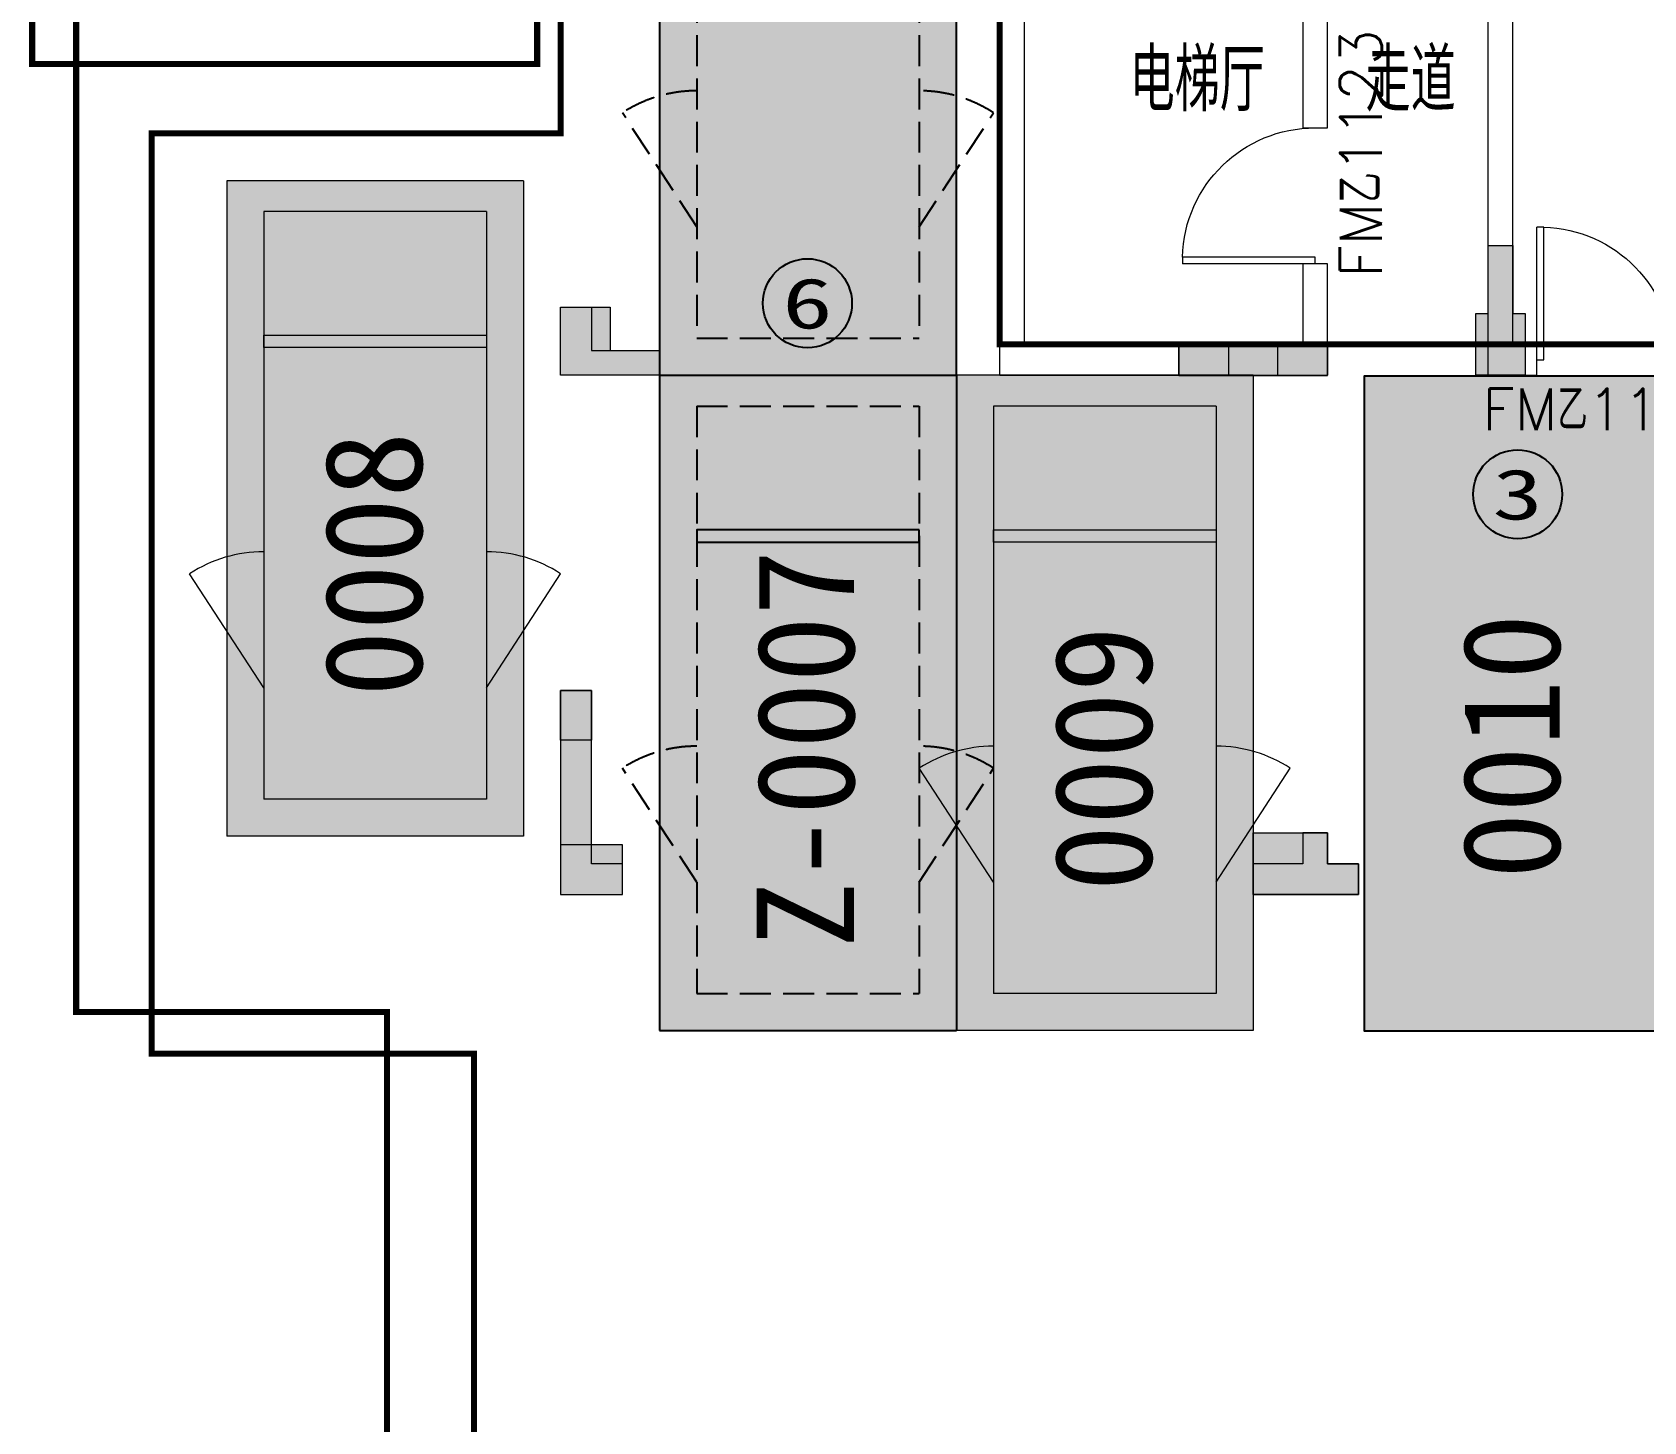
# Model space of a CAD drawing. Extents: x -264757 to 1033689, y 4049843 to 4347093.
# Drawn here: x -52861 to -39831, y 4298849 to 4310086 of the extents above; entities that cross this region are included whole.
import ezdxf
from ezdxf.enums import TextEntityAlignment as Align

# ---------------------------------------------------------------- set-up
doc = ezdxf.new("R2010")
doc.units = 0
doc.header["$LTSCALE"] = 1000
doc.header["$MEASUREMENT"] = 0
doc.linetypes.add('AX-01DK-PB01$1$A-001-车位参照B1$0$A-001-车位参照B1$0$A-001-车位参照B1$0$A-H4-001-基本图形$0$A-001-车位B1$0$DASH', pattern=[0.35, 0.25, -0.1])
doc.linetypes.add('DASH', pattern=[0.35, 0.25, -0.1])
doc.layers.add('AX-01DK-PB01$0$AX-001DK-01-PB01-02$0$A-3-WinF(Text)', color=8, linetype='Continuous', plot=False)
for name, color, linetype in [('不利因素3-紧邻房间出入口', 7, 'Continuous'), ('不利因素6-双面靠墙', 7, 'Continuous'), ('不可售车位', 255, 'Continuous'), ('子母车位', 7, 'Continuous'), ('普通车位', 7, 'Continuous')]:
    doc.layers.add(name, color=color, linetype=linetype)
doc.layers.add('无关图层', color=8, linetype='Continuous', lineweight=0)
doc.layers.add('车位归属楼栋范围线', color=7, linetype='Continuous', true_color=0x19e6c7)
doc.styles.add('AX-01DK-PB01$0$AX-001DK-01-PB01-02$0$_TCH_WINDOW', font='SIMPLEX', dxfattribs={"bigfont": 'GBCBIG'})
doc.styles.add('AX-01DK-PB01$0$Standard', font='gbenor.shx', dxfattribs={"bigfont": 'gbcbig.shx'})
doc.styles.add('AX-ACK-BIANH1$0$黑体', font='simhei.ttf')
doc.styles.add('SX-ACK-PB01-WNC-ALL$0$黑体', font='simhei.ttf')

# ---------------------------------------------------------------- blocks, each defined once
blk = doc.blocks.new('SX-ACK-PB01-WNC-ALL$0$20200722.21182536')
at = {"layer": '不利因素3-紧邻房间出入口', "true_color": 0xe4d218}
h = blk.add_hatch(color=52, dxfattribs=at)
h.dxf.hatch_style = 1
edge = h.paths.add_edge_path()
edge.add_arc((360, 360), 360, 0, 360)
at = {"layer": '不利因素3-紧邻房间出入口'}
blk.add_circle((360, 360), 360, dxfattribs=at)
at = {"layer": '不利因素3-紧邻房间出入口', "style": 'SX-ACK-PB01-WNC-ALL$0$黑体', "width": 1.390625}
blk.add_text('3', height=407, dxfattribs=at).set_placement((156, 156), (564, 156), align=Align.FIT)
blk = doc.blocks.new('SX-ACK-PB01-WNC-ALL$0$20200722.21183455')
at = {"layer": '不利因素6-双面靠墙', "true_color": 0xf2b47b}
h = blk.add_hatch(color=31, dxfattribs=at)
h.dxf.hatch_style = 1
edge = h.paths.add_edge_path()
edge.add_arc((360, 360), 360, 0, 360)
at = {"layer": '不利因素6-双面靠墙'}
blk.add_circle((360, 360), 360, dxfattribs=at)
at = {"layer": '不利因素6-双面靠墙', "style": 'SX-ACK-PB01-WNC-ALL$0$黑体', "width": 1.390625}
blk.add_text('6', height=407, dxfattribs=at).set_placement((156, 156), (564, 156), align=Align.FIT)
blk = doc.blocks.new('销控车位')
at = {"layer": '不可售车位', "true_color": 0x757b8a}
h = blk.add_hatch(color=8, dxfattribs=at)
h.dxf.hatch_style = 1
h.paths.add_polyline_path([(2400, 0), (2400, -5300), (0, -5300), (0, 0)])
at = {"layer": '不可售车位', "color": 8, "true_color": 0x757b8a}
blk.add_lwpolyline([(2400, 0), (2400, -5300), (0, -5300), (0, 0)], close=True, dxfattribs=at)
blk = doc.blocks.new('AX-01DK-PB01$0$$DorLib2D$00000001')
at = {"layer": '无关图层'}
for p, q in [((0.45, 0.975), (0.5, 0.975)), ((0.45, 0), (0.45, 0.975)), ((0.5, 0), (0.5, 0.975)), ((0.5, 0), (0.45, 0))]:
    blk.add_line(p, q, dxfattribs=at)
at = {"layer": '无关图层', "lineweight": 13}
blk.add_arc((0.475, 0), 0.975, 91.4693, 180, dxfattribs=at)
blk = doc.blocks.new('A$C7e5eb487')
at = {"layer": '普通车位', "true_color": 0xf18f8e}
h = blk.add_hatch(color=11, dxfattribs=at)
h.dxf.hatch_style = 1
h.paths.add_polyline_path([(2400, 0), (2400, -5300), (0, -5300), (0, 0)])
blk = doc.blocks.new('A$C741380cb')
at = {"layer": '子母车位', "true_color": 0x0617f9}
h = blk.add_hatch(color=5, dxfattribs=at)
h.dxf.hatch_style = 1
h.paths.add_polyline_path([(2400, 0), (2400, -10400), (0, -10400), (0, 0)])

msp = doc.modelspace()

# ---------------------------------------------------------------- hatches: boundary and pattern name
at = {"layer": '无关图层'}
for points in [[(-41189, 4307812.6), (-41089, 4307812.6), (-41089, 4308362.6), (-40889, 4308362.6), (-40889, 4307812.6), (-40789, 4307812.6), (-40789, 4307312.6), (-41189, 4307312.6)], [(-48589, 4307862.6), (-48188.8, 4307862.6), (-48188.8, 4307512.6), (-47789.2, 4307512.6), (-47789.2, 4307312.6), (-48589, 4307312.6)], [(-43589.7, 4307562.6), (-43189.7, 4307563.1), (-43189.7, 4307312.1), (-43589.7, 4307311.5)], [(-42789, 4307562.6), (-42389, 4307563.1), (-42389, 4307312.1), (-42789, 4307311.5)], [(-48338.8, 4304762.6), (-48339.2, 4304362.6), (-48589, 4304362.6), (-48588.7, 4304762.6)], [(-48089.1, 4303513.7), (-48589, 4303513.7), (-48588.8, 4303112.6), (-48088.9, 4303112.6)], [(-42989.1, 4303612.6), (-42389.1, 4303612.6), (-42389.1, 4303362.6), (-42138.7, 4303362.6), (-42138.7, 4303112.6), (-42989.1, 4303112.6)]]:
    msp.add_hatch(color=256, dxfattribs=at).paths.add_polyline_path(points)
h = msp.add_hatch(color=256, dxfattribs=at)
h.dxf.hatch_style = 1
h.paths.add_polyline_path([(-48588.8, 4307862.6), (-48338.8, 4307862.6), (-48338.8, 4307512.6), (-47788.8, 4307512.6), (-47788.8, 4307312.6), (-48588.8, 4307312.6)])
h = msp.add_hatch(color=256, dxfattribs=at)
h.dxf.hatch_style = 1
h.paths.add_polyline_path([(-42389, 4307562.6), (-43589.7, 4307562.6), (-43589.7, 4307311.5), (-42389, 4307311.5)])
h = msp.add_hatch(color=256, dxfattribs=at)
h.dxf.hatch_style = 1
h.paths.add_polyline_path([(-48088.8, 4303112.6), (-48088.8, 4303362.6), (-48338.8, 4303362.6), (-48338.8, 4304762.6), (-48588.8, 4304762.6), (-48588.8, 4303112.6)])
h = msp.add_hatch(color=256, dxfattribs=at)
h.dxf.hatch_style = 1
h.paths.add_polyline_path([(-42138.7, 4303112.6), (-42138.7, 4303362.6), (-42388.7, 4303362.6), (-42388.7, 4303612.6), (-42588.7, 4303612.6), (-42588.7, 4303362.6), (-42988.7, 4303362.6), (-42988.7, 4303112.6), (-42588.7, 4303112.6)])

# ---------------------------------------------------------------- linework, layer by layer
at = {"layer": '子母车位', "color": 8, "linetype": 'AX-01DK-PB01$1$A-001-车位参照B1$0$A-001-车位参照B1$0$A-001-车位参照B1$0$A-H4-001-基本图形$0$A-001-车位B1$0$DASH'}
for p, q in [((-47488.9, 4312162.6), (-47488.9, 4307612.6, 0)), ((-45688.9, 4312162.6), (-45688.9, 4307612.6, 0)), ((-47488.9, 4307612.6, 0), (-45688.9, 4307612.6, 0)), ((-47488.8, 4307062.6, 0), (-45688.8, 4307062.6, 0)), ((-47488.8, 4307062.6, 0), (-47488.8, 4302312.6)), ((-45688.8, 4307062.6, 0), (-45688.8, 4302312.6)), ((-47488.8, 4302312.6), (-45688.8, 4302312.6))]:
    msp.add_line(p, q, dxfattribs=at)
at = {"layer": '子母车位', "color": 83}
for p, q in [((-47788.8, 4307312.6, 0), (-47788.8, 4302012.6)), ((-47788.8, 4307312.6, 0), (-45388.8, 4307312.6, 0)), ((-45388.8, 4307312.6, 0), (-45388.8, 4302012.6)), ((-47788.8, 4302012.6), (-45388.8, 4302012.6))]:
    msp.add_line(p, q, dxfattribs=at)
msp.add_lwpolyline([(-45388.9, 4312412.6), (-47788.9, 4312412.6), (-47788.8, 4307312.6), (-45388.8, 4307312.6)], close=True, dxfattribs=at)
at = {"layer": '子母车位', "linetype": 'AX-01DK-PB01$1$A-001-车位参照B1$0$A-001-车位参照B1$0$A-001-车位参照B1$0$A-H4-001-基本图形$0$A-001-车位B1$0$DASH'}
for points in [[(-47488.9, 4308512.6), (-48088.9, 4309434.6)], [(-45688.9, 4308512.6), (-45088.9, 4309434.6)]]:
    msp.add_lwpolyline(points, dxfattribs=at)
at = {"layer": '子母车位', "elevation": 0}
msp.add_lwpolyline([(-45688.8, 4306062.6), (-47488.8, 4306062.6), (-47488.8, 4305962.6), (-45688.8, 4305962.6)], close=True, dxfattribs=at)
at = {"layer": '子母车位', "linetype": 'AX-01DK-PB01$1$A-001-车位参照B1$0$A-001-车位参照B1$0$A-001-车位参照B1$0$A-H4-001-基本图形$0$A-001-车位B1$0$DASH', "elevation": 0}
for points in [[(-47488.8, 4303212.6), (-48088.8, 4304134.6)], [(-45688.8, 4303212.6), (-45088.8, 4304134.6)]]:
    msp.add_lwpolyline(points, dxfattribs=at)
at = {"layer": '子母车位', "linetype": 'AX-01DK-PB01$1$A-001-车位参照B1$0$A-001-车位参照B1$0$A-001-车位参照B1$0$A-H4-001-基本图形$0$A-001-车位B1$0$DASH'}
for centre, start, end in [((-47488.9, 4308512.6, 0), 90, 123.05573), ((-45688.9, 4308512.6, 0), 56.94427, 90), ((-47488.8, 4303212.6), 90, 123.05573), ((-45688.8, 4303212.6), 56.94427, 90)]:
    msp.add_arc(centre, 1100, start, end, dxfattribs=at)
at = {"layer": '无关图层'}
for p, q in [((-45038.8, 4307312.6), (-45038.8, 4311812.6)), ((-42389, 4309312.6), (-42389, 4311612.6)), ((-41088.5, 4307312.6), (-41088.5, 4311612.6)), ((-40888.5, 4307562.6), (-40888.5, 4311612.6)), ((-44838.8, 4307562.6), (-44838.8, 4311412.6)), ((-42589, 4311412.6), (-42589, 4309312.6)), ((-42589, 4309312.6), (-42389, 4309312.6)), ((-51288.9, 4308885.4), (-51288.9, 4303585.4, 0)), ((-48888.9, 4308885.4), (-51288.9, 4308885.4)), ((-48888.9, 4308885.4), (-48888.9, 4303585.4, 0)), ((-49188.9, 4308635.4), (-50988.9, 4308635.4)), ((-50988.9, 4308635.4), (-50988.9, 4303885.4, 0)), ((-49188.9, 4308635.4), (-49188.9, 4303885.4, 0)), ((-42389, 4308212.6), (-42589, 4308212.6)), ((-42589, 4308212.6), (-42589, 4307562.6)), ((-42389, 4307312.6), (-42389, 4308212.6)), ((-50988.9, 4307635.4), (-49188.9, 4307635.4)), ((-50988.9, 4307535.4), (-50988.9, 4307635.4)), ((-49188.9, 4307535.4), (-50988.9, 4307535.4)), ((-49188.9, 4307635.4), (-49188.9, 4307535.4)), ((-44838.8, 4307562.6), (-42589, 4307562.6)), ((-40695.2, 4307562.6), (-40888.5, 4307562.6)), ((-40695.2, 4307312.6), (-40695.2, 4307562.6)), ((-45388.8, 4307312.6), (-45388.8, 4302012.6, 0)), ((-42988.8, 4307312.6), (-45388.8, 4307312.6)), ((-45038.8, 4307312.6), (-42389, 4307312.6)), ((-42988.8, 4307312.6), (-42988.8, 4302012.6, 0)), ((-41088.5, 4307312.6), (-40695.2, 4307312.6)), ((-43288.8, 4307062.6), (-45088.8, 4307062.6)), ((-45088.8, 4307062.6), (-45088.8, 4302312.6, 0)), ((-43288.8, 4307062.6), (-43288.8, 4302312.6, 0)), ((-45088.8, 4306062.6), (-43288.8, 4306062.6)), ((-45088.8, 4305962.6), (-45088.8, 4306062.6)), ((-43288.8, 4305962.6), (-45088.8, 4305962.6)), ((-43288.8, 4306062.6), (-43288.8, 4305962.6)), ((-50988.9, 4304785.4), (-51588.9, 4305707.3)), ((-49188.9, 4304785.4), (-48588.9, 4305707.3)), ((-45088.8, 4303212.6), (-45688.8, 4304134.6)), ((-43288.8, 4303212.6), (-42688.8, 4304134.6)), ((-49188.9, 4303885.4, 0), (-50988.9, 4303885.4, 0)), ((-48888.9, 4303585.4, 0), (-51288.9, 4303585.4, 0)), ((-43288.8, 4302312.6, 0), (-45088.8, 4302312.6, 0)), ((-42988.8, 4302012.6, 0), (-45388.8, 4302012.6, 0))]:
    msp.add_line(p, q, dxfattribs=at)
for points in [[(-41189, 4307812.6), (-41089, 4307812.6), (-41089, 4308362.6), (-40889, 4308362.6), (-40889, 4307812.6), (-40789, 4307812.6), (-40789, 4307312.6), (-41189, 4307312.6)], [(-48589, 4307862.6), (-48188.8, 4307862.6), (-48188.8, 4307512.6), (-47789.2, 4307512.6), (-47789.2, 4307312.6), (-48589, 4307312.6)], [(-48588.8, 4307862.6), (-48338.8, 4307862.6), (-48338.8, 4307512.6), (-47788.8, 4307512.6), (-47788.8, 4307312.6), (-48588.8, 4307312.6)], [(-43589.7, 4307562.6), (-43189.7, 4307563.1), (-43189.7, 4307312.1), (-43589.7, 4307311.5)], [(-42389, 4307562.6), (-43589.7, 4307562.6), (-43589.7, 4307311.5), (-42389, 4307311.5)], [(-42789, 4307562.6), (-42389, 4307563.1), (-42389, 4307312.1), (-42789, 4307311.5)], [(-48338.8, 4304762.6), (-48339.2, 4304362.6), (-48589, 4304362.6), (-48588.7, 4304762.6)], [(-48088.8, 4303112.6), (-48088.8, 4303362.6), (-48338.8, 4303362.6), (-48338.8, 4304762.6), (-48588.8, 4304762.6), (-48588.8, 4303112.6)], [(-48089.1, 4303513.7), (-48589, 4303513.7), (-48588.8, 4303112.6), (-48088.9, 4303112.6)], [(-42989.1, 4303612.6), (-42389.1, 4303612.6), (-42389.1, 4303362.6), (-42138.7, 4303362.6), (-42138.7, 4303112.6), (-42989.1, 4303112.6)], [(-42138.7, 4303112.6), (-42138.7, 4303362.6), (-42388.7, 4303362.6), (-42388.7, 4303612.6), (-42588.7, 4303612.6), (-42588.7, 4303362.6), (-42988.7, 4303362.6), (-42988.7, 4303112.6), (-42588.7, 4303112.6)]]:
    msp.add_lwpolyline(points, close=True, dxfattribs=at)
for centre, major_axis, start_param, end_param in [((-50988.9, 4304785.4, 0), (-271.5, 1066), -0.249429, 0.3275023), ((-49188.9, 4304785.4, 0), (362.7, 1038.5), -0.2409245, 0.3360069), ((-45088.8, 4303212.6, 0), (-271.5, 1066), -0.249429, 0.3275023), ((-43288.8, 4303212.6, 0), (364.1, 1038), -0.23955, 0.3373814)]:
    msp.add_ellipse(centre, major_axis=major_axis, ratio=1, start_param=start_param, end_param=end_param, dxfattribs=at)
at = {"layer": '车位归属楼栋范围线', "linetype": 'DASH', "ltscale": 5, "const_width": 50}
for points in [[(-98339.4, 4319328), (-88639.4, 4319328), (-88639.3, 4316857.8), (-83339.6, 4316856.5), (-83339.7, 4319328.8), (-73639.4, 4319328.8), (-73639.4, 4316859.2), (-68339, 4316859.2), (-68339.1, 4319330.2), (-58639, 4319330.2), (-58639.4, 4316857.6), (-55889.3, 4316857.4), (-55889.3, 4313051.8), (-52505.7, 4313051.8), (-52505.7, 4302163), (-49993, 4302163), (-49993, 4285775.2)], [(-21138.9, 4319329.1), (-30840.1, 4319332.6), (-30840.1, 4316863), (-36138.7, 4316863.6), (-36137.9, 4319332.6), (-45838.8, 4319326.8), (-45838.8, 4316856.5), (-48589, 4316863), (-48589, 4309268.3), (-51895.1, 4309268.3), (-51895.1, 4301825.7), (-49289.6, 4301825.7), (-49289.6, 4290078), (-37939.2, 4290078), (-37939.2, 4286158), (-34192.1, 4286158), (-34192.1, 4290261.3), (-18959.6, 4290261.3)], [(-18439, 4267038), (-25253.3, 4267038), (-25253.3, 4260878), (-51289.7, 4260878), (-51289.7, 4257064.8), (-54175.3, 4257064.8), (-54175.3, 4272678.8), (-56088.9, 4272678.8), (-56090.2, 4296158), (-56090.2, 4312805.1), (-52862.3, 4312805.1), (-52862.3, 4309828.9), (-48777.9, 4309828.9), (-48777.9, 4312559.6), (-45038.8, 4312559.6), (-45038.8, 4307562.6), (-36938.4, 4307562.6), (-36938.4, 4312684.1), (-30040.1, 4312684.1), (-30040.1, 4307786), (-22180.7, 4307786)]]:
    msp.add_lwpolyline(points, dxfattribs=at)

# ---------------------------------------------------------------- block references
at = {"layer": '不利因素3-紧邻房间出入口'}
msp.add_blockref('SX-ACK-PB01-WNC-ALL$0$20200722.21182536', (-41210.7, 4305989.6, 0), dxfattribs=at)
at = {"layer": '不利因素6-双面靠墙'}
msp.add_blockref('SX-ACK-PB01-WNC-ALL$0$20200722.21183455', (-46953, 4307534.3, 0), dxfattribs=at)
at = {"layer": '不可售车位'}
msp.add_blockref('销控车位', (-42088.8, 4307307.8), dxfattribs=at)
at = {"layer": '子母车位', "rotation": 180.0000000000001}
msp.add_blockref('A$C741380cb', (-45388.8, 4302012.6), dxfattribs=at)
at = {"layer": '无关图层'}
ref = msp.add_blockref('AX-01DK-PB01$0$$DorLib2D$00000001', (-42489, 4308762.6), dxfattribs=dict(at, xscale=-1100, yscale=1100, zscale=200, rotation=89.9999999998635))
ref.add_attrib('A', 'FM乙1123', (-41950.1, 4308101.5), dxfattribs={"layer": 'AX-01DK-PB01$0$AX-001DK-01-PB01-02$0$A-3-WinF(Text)', "height": 337.59, "rotation": 90, "style": 'AX-01DK-PB01$0$AX-001DK-01-PB01-02$0$_TCH_WINDOW'})
ref = msp.add_blockref('AX-01DK-PB01$0$$DorLib2D$00000001', (-40145.2, 4307437.6), dxfattribs=dict(at, xscale=1100, yscale=-1100, zscale=250, rotation=179.9999999995595))
ref.add_attrib('A', 'FM乙1123', (-41136.2, 4306867.3), dxfattribs={"layer": 'AX-01DK-PB01$0$AX-001DK-01-PB01-02$0$A-3-WinF(Text)', "height": 337.59, "rotation": 360, "style": 'AX-01DK-PB01$0$AX-001DK-01-PB01-02$0$_TCH_WINDOW'})
at = {"layer": '普通车位', "extrusion": (0, 0, -1), "zscale": -0.9999999999999998, "rotation": 180}
for p in [(51288.9, 4303585.4, 0), (45388.8, 4302012.6, 0)]:
    msp.add_blockref('A$C7e5eb487', p, dxfattribs=at)

# ---------------------------------------------------------------- texts
at = {"layer": '无关图层', "style": 'AX-01DK-PB01$0$Standard'}
for s, p in [('电梯厅', (-43988.5, 4309446.5)), ('走道', (-42080.5, 4309446.5))]:
    msp.add_text(s, height=506.38, dxfattribs=at).set_placement(p)
at = {"layer": '无关图层', "style": 'AX-ACK-BIANH1$0$黑体'}
for s, p in [('0008', (-49709.8, 4304711.7)), ('Z-0007', (-46216, 4302682.1, 0)), ('0010', (-40509.8, 4303238.9)), ('0009', (-43809.7, 4303138.9))]:
    msp.add_text(s, height=788.61, rotation=90, dxfattribs=at).set_placement(p)

doc.saveas('drawing.dxf')
